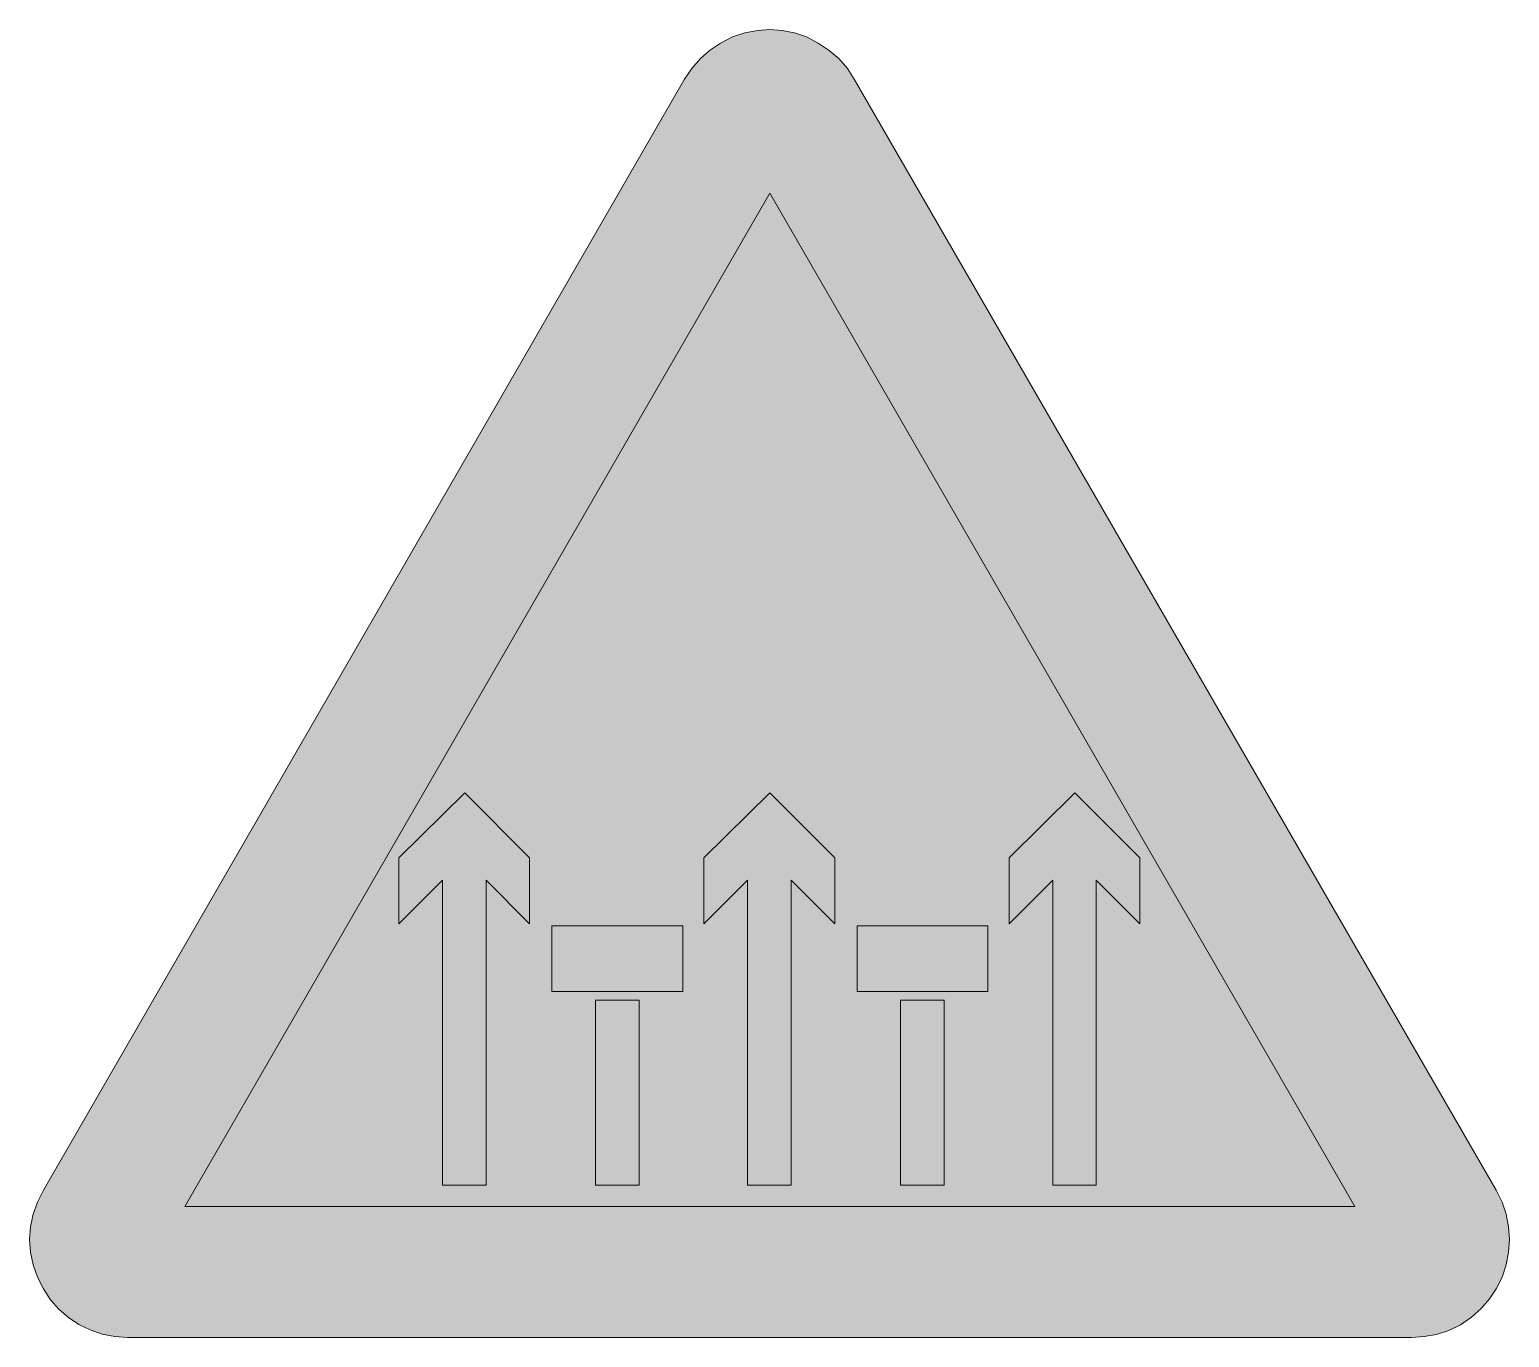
# Model space of a CAD drawing. Header units: metres. Extents: x 147 to 422, y 13 to 256.
import ezdxf

# ---------------------------------------------------------------- set-up
doc = ezdxf.new("R2010")
doc.units = ezdxf.units.M
for name, color, linetype, true_color in [('FILL_BLACK_000000', 7, 'Continuous', 0x000000), ('FILL_RED_FF0000', 7, 'Continuous', 0xff0000), ('FILL_WHITE_FFFFFF', 7, 'Continuous', 0xffffff)]:
    doc.layers.add(name, color=color, linetype=linetype, true_color=true_color)

msp = doc.modelspace()

# ---------------------------------------------------------------- hatches: boundary and pattern name
at = {"layer": 'FILL_BLACK_000000', "true_color": 0x000000}
h = msp.add_hatch(color=7, dxfattribs=at)
h.dxf.hatch_style = 1
h.paths.add_polyline_path([(240.12, 101.88), (240.12, 89.64), (232.02, 97.74), (232.02, 41.04), (223.92, 41.04), (223.92, 97.74), (215.82, 89.64), (215.82, 101.88), (228.06, 113.94), (240.12, 101.88)])
h = msp.add_hatch(color=7, dxfattribs=at)
h.dxf.hatch_style = 1
h.paths.add_polyline_path([(296.82, 101.88), (296.82, 89.64), (288.72, 97.74), (288.72, 41.04), (280.62, 41.04), (280.62, 97.74), (272.52, 89.64), (272.52, 101.88), (284.76, 113.94), (296.82, 101.88)])
h = msp.add_hatch(color=7, dxfattribs=at)
h.dxf.hatch_style = 1
h.paths.add_polyline_path([(353.52, 101.88), (353.52, 89.64), (345.42, 97.74), (345.42, 41.04), (337.32, 41.04), (337.32, 97.74), (329.22, 89.64), (329.22, 101.88), (341.46, 113.94), (353.52, 101.88)])
h = msp.add_hatch(color=7, dxfattribs=at)
h.dxf.hatch_style = 1
h.paths.add_polyline_path([(260.46, 75.42), (260.46, 41.04), (252.36, 41.04), (252.36, 75.42), (260.46, 75.42)])
h = msp.add_hatch(color=7, dxfattribs=at)
h.dxf.hatch_style = 1
h.paths.add_polyline_path([(317.16, 75.42), (317.16, 41.04), (309.06, 41.04), (309.06, 75.42), (317.16, 75.42)])
at = {"layer": 'FILL_RED_FF0000', "true_color": 0xff0000}
h = msp.add_hatch(color=7, dxfattribs=at)
h.dxf.hatch_style = 1
h.paths.add_polyline_path([(268.92, 246.6), (270.24, 248.55), (271.78, 250.34), (273.55, 251.92), (275.58, 253.26), (277.8, 254.41), (280.1, 255.2), (282.44, 255.64), (284.76, 255.78), (287.05, 255.64), (289.33, 255.2), (291.57, 254.41), (293.76, 253.26), (295.81, 251.92), (297.63, 250.34), (299.18, 248.55), (300.42, 246.6), (419.76, 40.14), (420.82, 37.93), (421.58, 35.65), (422.04, 33.32), (422.19, 30.96), (422.04, 28.6), (421.58, 26.27), (420.82, 23.99), (419.76, 21.78), (418.52, 19.93), (416.97, 18.18), (415.15, 16.57), (413.1, 15.12), (410.91, 14.07), (408.65, 13.34), (406.32, 12.92), (403.92, 12.78), (165.42, 12.78), (163.02, 12.94), (160.7, 13.4), (158.47, 14.16), (156.38, 15.19), (154.43, 16.48), (152.66, 18.02), (151.1, 19.79), (149.76, 21.78), (148.64, 23.99), (147.84, 26.27), (147.36, 28.6), (147.2, 30.96), (147.36, 33.32), (147.84, 35.65), (148.64, 37.93), (149.76, 40.14), (268.92, 246.6)])
h = msp.add_hatch(color=7, dxfattribs=at)
h.dxf.hatch_style = 1
h.paths.add_polyline_path([(268.56, 89.28), (268.56, 77.04), (244.26, 77.04), (244.26, 89.28), (268.56, 89.28)])
h = msp.add_hatch(color=7, dxfattribs=at)
h.dxf.hatch_style = 1
h.paths.add_polyline_path([(325.26, 89.28), (325.26, 77.04), (300.96, 77.04), (300.96, 89.28), (325.26, 89.28)])
at = {"layer": 'FILL_WHITE_FFFFFF', "true_color": 0xffffff}
h = msp.add_hatch(color=7, dxfattribs=at)
h.dxf.hatch_style = 1
h.paths.add_polyline_path([(284.76, 225.36), (393.48, 37.08), (176.04, 37.08), (284.76, 225.36)])

# ---------------------------------------------------------------- linework, layer by layer
at = {"layer": 'FILL_BLACK_000000', "lineweight": 0, "true_color": 0x000000}
for points in [[(240.12, 101.88), (240.12, 89.64), (232.02, 97.74), (232.02, 41.04), (223.92, 41.04), (223.92, 97.74), (215.82, 89.64), (215.82, 101.88), (228.06, 113.94)], [(296.82, 101.88), (296.82, 89.64), (288.72, 97.74), (288.72, 41.04), (280.62, 41.04), (280.62, 97.74), (272.52, 89.64), (272.52, 101.88), (284.76, 113.94)], [(353.52, 101.88), (353.52, 89.64), (345.42, 97.74), (345.42, 41.04), (337.32, 41.04), (337.32, 97.74), (329.22, 89.64), (329.22, 101.88), (341.46, 113.94)], [(260.46, 75.42), (260.46, 41.04), (252.36, 41.04), (252.36, 75.42)], [(317.16, 75.42), (317.16, 41.04), (309.06, 41.04), (309.06, 75.42)]]:
    msp.add_lwpolyline(points, close=True, dxfattribs=at)
at = {"layer": 'FILL_RED_FF0000', "lineweight": 0, "true_color": 0xff0000}
for points in [[(268.92, 246.6), (270.24, 248.55), (271.78, 250.34), (273.55, 251.92), (275.58, 253.26), (277.8, 254.41), (280.1, 255.2), (282.44, 255.64), (284.76, 255.78), (287.05, 255.64), (289.33, 255.2), (291.57, 254.41), (293.76, 253.26), (295.81, 251.92), (297.63, 250.34), (299.18, 248.55), (300.42, 246.6), (419.76, 40.14), (420.82, 37.93), (421.58, 35.65), (422.04, 33.32), (422.19, 30.96), (422.04, 28.6), (421.58, 26.27), (420.82, 23.99), (419.76, 21.78), (418.52, 19.93), (416.97, 18.18), (415.15, 16.57), (413.1, 15.12), (410.91, 14.07), (408.65, 13.34), (406.32, 12.92), (403.92, 12.78), (165.42, 12.78), (163.02, 12.94), (160.7, 13.4), (158.47, 14.16), (156.38, 15.19), (154.43, 16.48), (152.66, 18.02), (151.1, 19.79), (149.76, 21.78), (148.64, 23.99), (147.84, 26.27), (147.36, 28.6), (147.2, 30.96), (147.36, 33.32), (147.84, 35.65), (148.64, 37.93), (149.76, 40.14)], [(268.56, 89.28), (268.56, 77.04), (244.26, 77.04), (244.26, 89.28)], [(325.26, 89.28), (325.26, 77.04), (300.96, 77.04), (300.96, 89.28)]]:
    msp.add_lwpolyline(points, close=True, dxfattribs=at)
at = {"layer": 'FILL_WHITE_FFFFFF', "lineweight": 0, "true_color": 0xff0000}
msp.add_lwpolyline([(284.76, 225.36), (393.48, 37.08), (176.04, 37.08)], close=True, dxfattribs=at)

doc.saveas('drawing.dxf')
